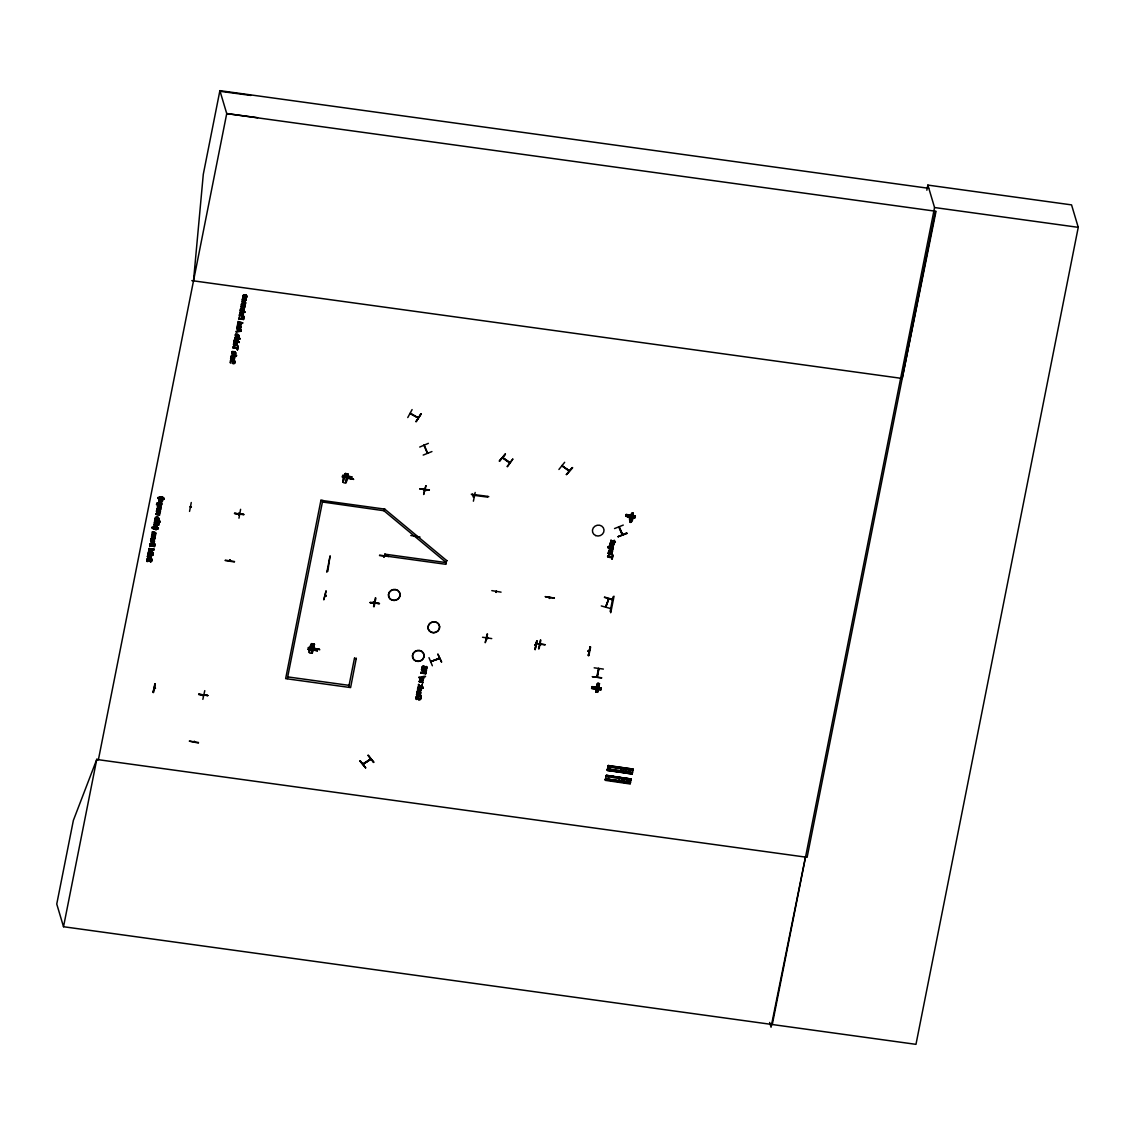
<?xml version="1.0" encoding="UTF-8"?>
<svg xmlns="http://www.w3.org/2000/svg" width="1135" height="1135" viewBox="0 0 1135 1135"><rect width="100%" height="100%" fill="white"/><g stroke="black" fill="none" stroke-linecap="round" stroke-linejoin="round"><path stroke-width="1.5" d="M410.969 413.537L411.14 413.92M417.978 417.51L410.274 413.58M240.748 310.99L240.904 309.997L240.265 310.423M154.474 537.607C157.339 537.181 145.124 541.778 154.417 537.238M243.812 308.422L243.94 309.06M612.006 549.865C605.225 551.383 614.134 549.978 612.12 549.283M151.962 560.137L151.04 558.803L151.338 559.654M235.087 361.441L234.86 362.973A1.589 1.476 -16.6 0 1 234.207 363.583L232.845 363.384M420.929 688.817L419.326 689.938M610.062 608.388L601.295 605.948M155.112 537.621L154.346 538.699L155.041 537.564M153.509 526.853L153.565 526.087C157.765 526.668 157.056 524.569 157.155 527.364L153.452 526.668L157.155 527.364M244.394 308.252L244.224 309.018M612.758 549.468L611.992 550.546M159.609 521.816L159.084 523.419M159.652 522.299L154.587 520.908L159.737 521.802L159.794 521.036L154.715 520.341L154.644 521.107M596.797 677.184L598.5 668.245M597.095 676.999L598.954 668.643M312.891 647.957L313.515 644.964M313.232 648.355L313.459 644.779M346.913 477.963L348.502 478.346M596.996 684.008L596.953 687.597M608.814 553.539L608.857 552.816M194.312 741.155L194.085 741.495M203.25 695.145L203.42 694.847M229.71 560.605L229.738 559.668M239.357 514.339L239.173 515.106M374.266 601.791L374.692 602.671M383.772 557.115L383.829 556.405M384.283 556.405L384.169 557.072M415.226 536.131L415.481 535.351L415.694 536.188M415.594 535.862L415.41 535.124M424.873 489.866L424.348 490.675L424.447 489.369M487.624 637.345L487.653 638.735L486.532 638.267M549.922 597.535L549.397 598.457L549.368 597.336M630.464 782.568L605.593 778.809L630.464 782.497L605.48 779.021L605.267 780.341L630.166 783.973L630.365 782.71M631.103 779.589L606.345 775.304L631.23 779.007L630.904 780.539L606.09 776.397M632.436 772.651L607.537 769.005L632.436 772.58L632.266 773.446L607.239 770.424L632.138 774.056L633.202 769.09L608.289 765.515L607.282 769.998L632.308 773.219L607.438 769.53M607.381 769.757L607.551 768.92M608.317 765.43L607.991 766.919L632.904 770.523L633.188 769.161L608.218 765.714M632.138 774.013L607.282 770.055M161.227 503.812L160.319 505.146L158.588 504.153M612.701 547.183L612.574 548.12M234.746 340.997L234.888 340.046M152.062 549.936L152.019 550.702M237.641 323.546L238.279 322.127L237.683 323.815M240.975 322.893L240.691 324M151.338 559.839L150.402 561.243L149.678 559.853M151.352 560.392L151.281 559.47M234.519 361.696L233.909 363.072L232.888 362.207M426.419 668.047L426.349 667.125M149.295 550.078L151.721 550.844M159.099 521.93L158.02 523.008L159.666 522.015M236.392 356.206C237.371 353.921 233.058 356.929 235.896 355.695M158.02 504.011L159.212 505.657L161.709 504.805M193.503 280.842L203.293 174.293L219.892 90.658L928.614 188.296M609.495 547.382L609.835 548.574M150.856 556.845L150.203 555.668L148.557 555.809M156.446 511.076L157.212 512.41M230.561 358.546L230.93 359.682M240.918 306.379L241.485 307.628M242.947 299.058L243.387 300.165M158.645 504.351L158.801 503.5M160.39 511.502L160.404 510.707M234.519 358.192L234.136 360.008L233.909 358.717M234.505 358.986L234.25 357.525M237.357 344.643L236.335 342.884L233.838 342.529L233.583 344.004M244.876 306.01C245.628 307.968 242.805 307.486 244.493 307.84M244.876 306.805L244.834 305.769M308.124 649.362L317.318 650.667L308.124 649.362L308.422 647.418L317.644 649.064L308.422 647.773M317.289 650.823L317.559 649.064M591.619 688.406L600.784 689.825L591.619 688.406L591.973 686.647M601.068 688.009L591.888 686.647L601.139 688.122M600.784 689.881L601.082 687.938L591.874 686.703M147.479 556.207L147.536 557.044M147.507 556.732L147.578 555.88A1.476 1.362 -16.6 0 1 148.203 555.157M151.381 556.916L151.366 556.391A1.476 1.362 -16.6 0 0 151.054 555.54M370.734 759.329L370.592 758.606M240.89 326.327L240.691 327.263M243.387 313.771L242.706 315.175L243.358 314.012M245.657 302.96L245.231 301.768M155.013 535.621L151.906 534.415L154.076 534.897M154.8 534.415C148.557 534.287 156.658 533.521 155.211 534.032M156.02 533.592L155.793 532.641M242.436 299.498L242.904 297.994L243.23 298.718M245.032 303.031L242.067 301.172L245.288 301.953M417.637 688.675L417.666 689.527A1.447 1.348 -16.6 0 0 418.148 690.307L420.972 690.094M417.652 689.2L417.708 688.377M151.154 540.558L152.289 542.062L151.125 540.813M155.651 518.496L155.75 517.688M161.964 500.45L161.851 501.244M232.306 352.616L233.143 354.063M243.543 296.008L243.94 297.228M610.687 543.935L610.786 543.126M154.488 541.338L152.714 539.494L152.289 542.062M158.957 518.823L157.183 516.978L156.162 519.22M162.489 500.407L162.418 501.23A1.546 1.433 -16.6 0 1 161.752 501.982L159.127 501.627M235.612 352.886L235.541 353.723A1.546 1.433 -16.6 0 1 234.874 354.46L232.888 354.432M239.045 335.62L238.96 336.457A1.546 1.433 -16.6 0 1 238.307 337.209L236.747 337.265M246.862 296.292L246.777 297.115A1.546 1.433 -16.6 0 1 246.125 297.867L243.259 297.271M608.062 547.836L608.062 547.127M613.992 544.261L613.95 543.495M150.629 541.054L150.714 540.132M231.781 353.113L232.15 351.637M243.018 296.505L243.557 294.788L243.727 295.824M416.531 694.847L417.212 694.294M610.133 543.41L610.162 544.346M610.148 543.991L610.673 542.275L611.027 542.998M610.715 540.544L611.765 541.892M159.836 510.906L159.397 512.41M236.804 344.047L236.307 345.366M244.309 306.223L244.167 307.202M244.323 306.734L243.642 305.599L244.252 306.01M420.248 692.917L419.68 691.797L420.291 692.577M611.566 553.029L611.751 554.66L612.006 552.362M601.578 677.765L592.427 676.673M198.441 743.056L189.29 741.127L198.483 742.474M234.505 561.527L225.326 560.165M234.42 561.938L225.227 560.577M370.152 602.671L379.459 603.55L370.152 602.699M410.785 535.493L420.021 537.054M482.545 637.26L491.739 638.594M535.833 643.346L545.07 644.85M545.041 644.637L535.876 643.488M146.784 560.349L147.479 558.562M421.851 667.352L421.993 669.111L422.546 668.628M605.409 779.674L630.294 783.334M605.466 779.447L630.351 783.079M606.246 775.588L631.216 779.078L606.232 775.531L605.324 779.873M608.048 766.508L633.075 769.714L608.176 766.068M236.562 355.227C236.037 359.384 227.596 353.879 234.292 357M312.99 647.631L313.941 644.822M346.132 480.772L346.657 477.58M605.593 607.111L608.658 598.783M605.891 607.197L608.871 598.542M151.906 560.506L151.806 558.917M235.087 361.81L234.803 362.789A1.589 1.476 -16.6 0 1 234.165 363.399L233.072 363.484M152.36 544.204L152.203 545.566L150.444 544.644M152.345 544.871L151.877 543.438L150.671 544.19M430.662 661.577L439.444 658.144M439.557 658.428L438.607 658.371M154.899 544.374L154.601 546.531L149.678 545.665L154.601 546.531M154.842 545.311L154.53 543.466M154.303 544.559L154.161 545.836L152.743 545.637L152.828 544.757M346.09 480.758L346.359 481.495L346.445 480.516M157.439 525.335L157.041 526.441M503.472 458.171L503.273 457.717M509.941 462.583L502.762 457.646L509.913 462.626M326.823 572.281L330.129 555.696M613.865 597.081L610.971 611.68L610.162 611.581L612.928 597.081L613.964 596.187M926.841 190.226L927.862 185.09L1071.553 204.882L1078.25 227.34L915.973 1044.342L63.517 926.728L96.759 759.343M151.977 527.137L152.516 527.874M158.403 497.825L157.779 498.421L159.468 496.875L162.291 497.201M157.779 498.421L157.864 497.513M157.112 504.394L156.516 504.28M153.211 554.192L153.14 554.958L148.061 554.249L148.118 553.483L153.211 554.192L148.118 553.483M152.062 552.546L152.005 553.312L148.345 552.816L148.415 552.036L152.118 552.731L148.415 552.036M149.111 548.531L154.246 549.425L149.111 548.531L148.983 549.766M149.735 545.864L150.047 543.935M151.182 538.075L151.125 538.841L154.771 539.352L154.289 538.501M155.282 536.302L155.225 537.068L151.579 536.571L151.636 535.791L154.885 535.621M151.962 534.613L152.033 533.833M155.254 533.152L152.36 532.655L152.416 531.875L155.211 532.471M153.963 524.569L154.019 523.788L157.722 524.484L153.963 524.569L157.609 525.065M154.317 522.299L157.51 522.923L154.317 522.299C154.942 523.618 158.489 524.867 159.553 522.426M159.155 514.027L159.638 514.864L155.992 514.368L156.048 513.587C159.68 513.063 159.723 513.488 159.68 513.531M156.829 510.154L156.885 509.388L159.751 509.984M161.028 507.728L160.744 509.26L157.098 508.764L157.155 507.998L159.936 508.551L160.446 507.061M160.063 507.005L157.524 506.636L157.581 505.869L161.099 506.99M150.402 545.325L150.714 543.807M155.679 518.241L155.992 517.56M159.553 499.627L159.198 498.903L158.801 499.882M147.749 561.555L146.883 561.258L147.692 561.328M159.155 500.379C160.319 503.841 161.071 496.265 162.546 500.592M153.126 541.906C154.615 538.118 152.218 544.459 153.863 540.544M158.233 518.993C156.119 521.064 158.347 515.574 158.375 519.007M161.794 501.06C160.177 503.415 161.198 497.768 162.021 500.634M152.743 545.637L153.253 543.977L154.36 544.743M157.453 522.738L157.637 521.788M160.163 511.899L159.397 512.452L159.794 511.247M157.51 522.923L157.694 521.972M158.02 523.008L158.148 521.859M161.865 503.628L158.687 502.45M153.31 552.674L153.239 553.525L152.672 552.589M154.161 545.836L154.232 545.07M158.928 524.427L158.843 525.278L158.29 524.342M148.657 550.404L149.962 551.78L151.863 551.426A1.461 1.362 -16.6 0 0 152.487 550.773A1.702 1.575 -16.6 0 0 152.487 549.595L154.133 550.007L154.19 549.226M152.43 528.413L156.29 529.634L158.403 528.016L157.779 528.598A4.441 4.114 -16.6 0 1 156.516 529.038L154.984 529.08A4.185 3.887 -16.6 0 1 153.565 528.626L152.771 527.959M163.653 498.563L164.206 499.301L163.681 497.825M230.944 357.639L231.001 356.872L234.307 357.724M231.228 356.177L231.285 355.411L234.477 356.035L235.172 355.156M232.888 347.792L237.187 348.388L232.888 347.792L232.959 346.998L237.3 347.778L232.959 346.998M234.108 341.167L234.065 341.905L239.258 342.018M234.817 337.634L234.761 338.4L239.84 339.095C238.747 336.286 228.844 337.819 239.953 338.514M236.08 331.307L237.57 331.264L236.009 332.101L241.173 331.221L241.273 330.285L236.718 328.058L237.924 329.505L236.648 328.895M236.917 327.093L239.698 327.66L236.917 327.093L236.846 327.859L240.507 328.37L240.875 326.568M239.357 326.015L237.328 324.965L239.755 325.475M238.336 322.312L238.024 321.489L243.046 322.964M241.67 318.424L242.095 316.31L241.67 318.424L243.06 318.793L244.025 316.424L243.514 319.488L238.648 318.822L239.74 315.828M242.989 315.814L243.046 315.048L242.989 315.814L239.343 315.317L239.4 314.551L242.181 315.104L242.691 313.6L242.181 315.104M241.84 313.473L239.825 312.409L242.252 312.919M243.628 309.33L244.11 310.167L240.464 309.671L240.521 308.904L243.174 309.444L240.521 308.904M241.301 305.457L241.358 304.691L243.855 305.045L244.89 305.953M245.5 303.045L245.231 304.577L241.571 304.066L241.641 303.3L244.905 303.059M230.859 363.228L229.923 362.42M232.32 351.396L233.044 351.666L232.207 351.822M244.224 294.873L243.599 296.192M237.57 331.264L237.868 329.32M234.973 351.978L233.867 351.538L232.845 353.779M235.711 335.605C237.215 339.322 236.591 332.456 238.861 335.066M246.21 295.37L245.103 294.93L244.082 297.171M233.441 354.12L233.867 351.538M236.875 336.854L237.3 334.272M238.166 331.165L238.378 329.561C244.593 331.065 233.966 331.463 240.535 330.583M244.692 297.512L245.103 294.93M235.016 352.602L233.909 354.177L234.69 352.474M237.655 334.91C237.428 339.521 236.804 333.903 238.407 335.392M245.103 297.384C247.189 292.844 244.834 300.591 246.252 295.994M233.909 354.177L234.221 352.162M239.286 318.098L241.145 318.538L242.138 316.495M245.16 297.583L245.472 295.568M234.619 354.9L234.477 356.035M243.131 311.997L241.117 311.714M241.145 311.288C240.322 311.941 245.359 309.529 243.812 311.671L244.862 311.813L243.755 311.487L243.968 310.408M243.869 307.755L244.11 307.017M243.301 311.6L243.457 310.337M240.507 328.37L240.62 327.788M243.642 312.068L244.749 312.395L243.06 312.38M244.11 310.167L244.167 309.401M245.231 304.577L245.344 303.996M234.207 360.703C236.123 361.129 233.186 360.164 234.562 361.881M237.13 348.204L237.442 350.006L238.123 346.118L237.3 347.778M238.123 346.118L237.442 350.006M241.273 330.285L241.173 331.221M243.514 319.488L244.025 316.424M244.749 312.395L244.805 311.628M239.201 341.834L239.144 342.6M239.896 338.329L239.84 339.095M356.291 658.272L350.601 687.583L285.651 678.631L320.978 500.053M329.916 556.717L327.831 571.288L327.022 571.175M354.503 658.03L348.729 687.044M446.892 560.548L445.729 562.123L383.9 510.722L384.141 508.75M446.268 562.35L446.012 564.322L384.637 555.866L384.893 553.894M418.815 677.666C431.811 673.779 422.674 679.326 418.914 677.141M420.39 691.57L417.283 690.874L416.9 692.747M418.134 686.562L419.993 686.76L418.432 685.043L419.936 686.576L418.077 687.328L423.156 688.023C422.915 685.653 417.113 687.54 423.27 687.441M418.489 685.228L418.588 684.277L420.447 686.363L422.192 684.972L420.291 687.03M422.802 682.419L419.198 681.638L422.234 680.475L419.255 680.915M422.291 680.659L419.695 678.702L423.511 678.333L423.454 679.099L420.461 679.099L423.511 678.333M425.951 672.856C417.552 668.316 426.561 670.558 425.767 673.722L420.915 673.055L420.972 672.303L425.214 673.069L420.972 672.303M422.404 670.288L426.306 671.012L426.363 670.246L421.511 669.579L425.214 673.069M418.432 689.725L418.815 687.782L417.765 688.562M418.858 688.009L417.893 688.307M416.786 699.543L415.935 697.301M420.674 688.08C421.44 687.03 421.213 691.158 419.028 689.881M419.78 691.215C422.22 691.286 419.496 695.613 420.035 693.187M420.078 696.138L421.113 696.294L417.481 695.613M417.056 694.691L419.68 695.5L420.347 694.308L420.191 695.556L421.241 695.712L420.134 695.372L420.347 694.308M419.794 693.925L420.191 692.719M422.106 685.88L422.192 684.972M422.674 683.029L422.745 682.234M420.901 697.074L420.078 696.776L421.014 697.741M423.085 681L420.035 681.241M426.93 666.756L426.093 666.458L427.03 667.423M421.113 696.294L421.184 695.514M425.767 673.722L425.895 672.672M426.363 670.246L426.306 671.012M423.213 687.257L423.156 688.023M608.601 547.765L608.005 547.652M607.608 556.59C617.497 556.987 607.722 558.817 607.722 555.98L612.063 556.76L612.9 555.1L612.219 559.002M608.502 552.092L611.424 551.922L612.176 553.015M612.531 550.617L612.474 551.383L608.828 550.886L608.885 550.12M607.651 556.774L607.722 555.98M608.559 552.277L608.615 551.511M610.658 543.977C612.191 547.127 611.368 540.998 613.34 542.856M613.269 544.431C611.893 546.701 612.091 541.75 613.326 543.537M615.397 541.622L614.347 541.48L615.34 542.388L614.219 542.644L610.857 541.324M611.41 540.998L613.893 541.594L614.049 540.345M612.829 548.659L613.127 547.992A1.674 1.546 -16.6 0 0 613.127 546.829L609.339 545.807M614.404 541.665L614.56 540.416M611.637 558.917L611.893 557.186M612.162 558.803L612.9 555.1M594.173 667.82L603.38 669.082M597.436 676.545L598.656 669.352M610.673 612.772L610.928 611.893M772.282 1024.536L934.559 207.535L927.862 185.09M342.33 477.197L342.685 475.423L351.85 476.899L351.495 478.672L342.415 476.728M346.047 481.439L347.012 478.289M625.825 516.255L626.179 514.481L635.345 515.957L634.99 517.716L625.825 516.255L634.99 517.716M596.471 687.03L597.265 683.88M596.783 687.086L597.365 684.206M634.933 517.532L625.811 515.858M805.439 857.095L771.048 1027.218L769.629 1022.451M936.02 211.294L902.226 378.466L191.843 280.615M191.262 502.521L189.545 511.403M154.871 683.781L153.055 692.492L155.24 683.681M155.282 683.681L153.565 692.563M234.59 513.545L243.883 514.382L234.548 513.304M198.71 694.209L207.904 695.528L198.696 694.223M238.676 513.318L239.669 513.375M238.818 515.02L238.847 513.204L239.003 514.269M240.592 509.317L238.96 518.198M229.994 560.52L230.263 559.966M202.995 695.443L203.151 695.84M202.853 699.359L204.768 690.648M207.889 695.556L198.625 694.549M326.029 591.051L323.801 599.862L326.043 591.051M325.248 595.435L326.199 595.889L325.362 595.052M379.516 555.597L388.808 556.434L379.601 555.128M373.514 601.777L373.443 601.848M373.557 606.544L375.344 597.847M420.106 489.072L429.399 489.909L420.063 488.83M425.866 485.681L423.653 494.505L425.895 485.695M426.036 489.994L425.1 490.476L425.199 489.682M473.295 496.492L473.352 496.406M473.479 497.102L474.331 496.79M473.394 501.188L475.182 492.476M487.043 634.011L485.255 642.722L487.553 634.096M496.307 591.448L496.108 592.413L496.208 591.122M496.123 592.328L496.506 591.264M487.426 638.012L487.568 637.345M501.06 592.144L491.81 590.626M535.706 644.637L535.805 645.446L535.067 644.552M534.996 649.404L536.812 640.707L535.181 649.575M535.138 649.56L536.855 640.722M538.586 648.738L540.373 640.041M549.397 598.344L549.496 597.166M540.785 643.999L540.558 643.829M554.362 598.173L545.126 596.627L554.377 598.031M588.185 651.277L589.207 651.433L588.129 651.05M588.313 651.334L588.37 650.596M588.37 655.462L590.129 646.751M590.214 646.907L588.356 655.633L590.087 646.737M588.838 655.675L590.626 646.978M607.849 780.242L608.757 775.9M609.807 770.325L610.729 765.983M621.554 767.586L620.604 771.814M619.596 777.503L618.646 781.731M622.122 777.886L621.171 782.114M624.08 767.969L623.129 772.197M626.336 768.296L625.385 772.524M628.861 768.665L627.91 772.892M626.889 778.582L625.938 782.809M629.627 773.261L630.507 768.806M627.655 783.178L628.535 778.709M630.18 783.547L631.06 779.092M630.464 516.68C631.798 518.738 626.846 517.503 628.081 516.538M594.045 687.54L593.662 686.916L596.797 687.938L596.684 686.76M631.4 522.043C633.443 499.641 634.962 525.321 629.726 521.632L632.096 513.176M595.974 692.095L597.989 683.256L596.216 692.095M598.074 683.398L595.918 691.91L597.577 692.322L599.45 683.61L597.577 692.307M342.671 475.452L351.85 476.884M626.165 514.51L635.345 515.943M342.997 482.304C351.68 460.555 336.527 485.482 346.189 482.758L348.289 474.09L345.097 473.65M345.778 482.645L347.877 473.99M309.174 652.582C317.8 630.819 302.733 655.86 312.366 653.022L314.409 644.183L311.572 652.895L313.941 644.269M353.595 479.467L352.389 478.573L353.524 479.225M311.955 652.923L314.012 644.141M311.997 652.795L314.409 644.183M318.58 648.851L319.772 649.731L318.467 649.277M629.939 519.56C628.393 522.412 633.018 514.935 627.641 517.262M149.99 544.545L151.125 542.8L152.785 543.58M630.195 517.149L630.251 516.964M156.644 503.94L158.304 502.606M421.908 667.536L423.071 665.975A1.49 1.39 -16.6 0 1 424.064 666.046L424.76 667.21M608.119 547.311L608.303 546.46M158.701 500.223L158.886 499.4M150.671 540.671L151.835 539.437L151.324 540.373M243.117 295.582L243.046 296.859M235.257 335.449L235.427 334.626M151.849 560.321L151.693 561.116A1.589 1.476 -16.6 0 1 151.04 561.726L149.139 560.889M420.886 698.295L420.716 699.089M242.493 298.675L242.45 299.824A1.447 1.348 -16.6 0 0 242.933 300.605M158.077 504.195L158.645 503.032L158.162 503.883M609.58 547.07L610.346 548.914M158.389 518.61L158.02 519.447M238.492 336.3L238.435 335.336M613.425 544.445L613.368 543.481L613.056 544.885M240.209 310.238L240.322 311.515M610.8 540.232L610.814 541.338M158.971 511.332L159.482 510.353M243.642 305.599L242.876 307.557L241.641 307.528M243.699 305.797L243.117 307.287M246.181 300.023L245.458 298.349L245.77 299.3M235.782 344.827C236.648 341.408 235.739 347.111 233.909 345.281M234.009 358.575L233.285 357.78L232.945 359.171M419.68 691.797L418.801 693.726L417.155 693.485M610.701 553.454L610.9 552.419L611.581 552.944M162.461 500.705L162.362 501.046A1.546 1.433 -16.6 0 1 161.695 501.784L160.191 502.039M158.9 518.638L158.857 519.163A1.546 1.433 -16.6 0 1 158.191 519.915L157.056 520M235.583 353.198L235.484 353.538A1.546 1.433 -16.6 0 1 234.817 354.276L233.739 354.56M613.936 544.076L613.893 544.601A1.546 1.433 -16.6 0 1 613.24 545.353L611.68 545.41M234.775 340.628L235.669 339.649L237.314 340.188M160.219 512.084L160.333 511.317M150.799 556.661L148.685 557.455L148.316 555.739M237.187 345.224L237.101 343.196M243.784 514.751L234.534 513.346M420.12 488.958L429.328 490.249M420.73 692.79L420.418 694.01M612.063 553.44L611.751 554.66M158.659 504.139C159.042 501.84 163.497 504.309 159.013 503.472M157.325 510.651L158.673 510.225L157.864 511.871L157.127 510.693M148.075 556.065L148.146 557.058M243.16 305.542L242.549 307.088L241.613 305.996L243.16 305.542L242.493 306.904L241.514 306.535M231.455 359.27L231.781 357.568L232.788 357.709L232.193 359.256M417.496 692.62L419.07 691.712L418.772 692.917M608.899 553.766L609.396 552.22L610.403 552.362L609.963 553.752M612.687 547.552L612.432 548.262M240.946 323.276L239.428 324.227L238.222 323.418L238.804 322.198L240.96 322.666L238.265 323.22M148.784 549.822L149.281 551.496M148.742 550.319L149.423 549.354M238.038 341.082L237.953 339.819M156.573 510.679L156.502 511.672M608.232 553.383L608.488 552.518M156.744 526.016L157.495 525.519M243.727 308.408L243.401 309.259M234.25 340.429L234.945 339.294M149.366 549.851L149.565 550.929L151.125 551.284M245.557 303.229L245.401 301.924M241.585 306.436L243.216 305.726M234.094 343.834L234.519 344.827L235.484 343.891M231.214 358.617L232.788 357.709M417.524 692.166L418.418 693.074M159.311 499.755L159.297 501.003M159.24 500.308L159.921 499.187L159.099 499.329M151.21 540.742L151.82 539.466L150.912 540.019M235.796 335.534L236.406 334.257L235.91 335.166M610.729 543.679L610.971 542.814M147.408 560.009L148.869 559.3M230.575 361.866L230.774 361.072M422.461 667.664L423.923 666.954M155.58 535.365L154.885 536.245M236.662 345.04L236.747 343.763M611.524 553.369L611.694 554.476M159.879 513.488C159.751 511.374 158.29 516.524 156.048 513.587M234.477 362.065L232.945 362.476M420.333 698.181L419.766 699.188L418.716 697.826M612.744 549.61L612.049 550.73M160.489 507.941L160.333 506.948M244.976 302.846L244.422 303.868L241.641 303.3M240.237 327.036L239.755 325.915M596.783 687.328L596.797 686.434M611.382 540.203L611.382 541.097M604.43 597.393L613.226 600.103M605.792 606.416L608.544 599.564M219.892 90.658L226.73 113.585L98.404 759.684L96.73 759.471L73.364 820.406L56.75 904.042L63.517 926.728M158.517 510.75L157.552 511.686M232.632 358.22L231.398 359.086M418.914 692.222L418.631 693.116M610.247 552.873L609.807 553.908L608.842 553.582M359.965 761.088L365.683 767.842L359.994 761.032M365.612 767.856L360.32 760.805M233.03 358.617L232.235 359.88L231.058 359.611M419.312 692.62L418.148 693.769L416.843 692.974M610.644 553.27L609.85 554.533L608.672 554.263M236.364 345.593L237.13 345.04M235.356 335.109L235.583 334.371M155.325 517.333L155.211 519.22M232.008 351.893L231.81 353.467M610.289 543.254L610.673 542.275M151.764 560.647L151.636 560.931A1.589 1.476 -16.6 0 1 150.983 561.541L150.714 561.641M426.817 668.302L426.746 668.77A1.589 1.476 -16.6 0 1 426.093 669.38L424.731 669.182M420.801 698.621L420.674 698.905A1.589 1.476 -16.6 0 1 420.021 699.515L418.928 699.6M608.218 546.942L610.219 546.006M157.311 503.344L157.169 504.578M157.268 503.727L158.701 503.231M608.743 547.098L610.176 546.602L609.396 546.346M147.053 559.016L146.798 560.747M422.021 667.167L423.128 666.16L424.646 666.77M610.275 546.871L610.332 548.177M246.025 300.321L246.125 299.824A2.043 1.901 -16.6 0 0 246.252 298.931M421.241 690.023L421.369 688.136M427.398 452.411L427.696 453.205L424.462 445.658M618.774 526.952L622.051 534.5M621.895 534.202L622.434 534.443M150.742 556.874L148.231 557.03M243.656 308.635L243.174 309.444M245.628 299.64L243.557 300.094M243.089 298.973L243.585 298.122L242.677 298.604M232.476 352.432L232.803 351.68M149.423 550.035L149.877 549.241L152.118 550.12M412.09 409.579L407.763 417.552M410.402 413.253L417.481 417.595L417.637 416.829M158.772 511.502L158.12 512.41L156.758 512.013M610.502 553.625L609.481 554.419M234.448 339.705L234.221 340.926M230.731 361.427L232.051 361.157M147.55 559.569L148.685 559.158M422.603 667.224L423.738 666.812M235.64 334.555L236.463 334.442L235.739 334.13M156.304 516.922L155.126 518.908M150.231 543.778L152.572 543.282M230.745 358.348L231.27 357.497M156.63 510.863L157.155 510.026M417.027 692.35L417.552 691.499M608.36 552.986L608.885 552.149M152.998 544.53L154.147 544.19M610.431 546.659L610.148 547.893M157.013 502.833L156.545 504.791M151.168 560.591L150.075 560.974M426.235 668.245L425.469 668.898L424.76 668.004M230.291 361.058L231.185 360.178A1.49 1.39 -16.6 0 1 232.178 360.249L232.76 360.973M416.275 696.748L415.921 699.245M416.148 697.174L417.042 696.294A1.49 1.39 -16.6 0 1 418.035 696.379L418.404 696.776M629.854 520.539L629.471 519.49M499.584 461.292L505.359 454.014M505.416 454.199L499.258 461.08L505.316 454M512.793 459.15L507.459 466.726M512.75 459.122L507.118 466.485M564.663 462.3L558.917 469.464M569.288 470.841L561.967 465.832L569.174 470.429M566.351 474.473L572.551 467.762M572.537 467.748L566.393 474.643L572.239 467.535M245.969 300.137L243.174 300.605M190.467 506.905L191.304 506.721M191.233 507.373L191.219 506.607M425.086 490.079L426.008 490.561L425.838 489.781M373.514 602.089L374.536 602.231M473.366 496.719L474.288 496.86M535.706 645.446L535.167 644.879M540.742 644.808L540.643 643.659M237.683 341.578L237.527 339.422L234.718 339.663M235.555 344.941L234.718 345.437M158.588 511.8L157.396 512.282M245.529 299.824L243.812 300.179M322.439 501.996L383.9 510.722L385.049 509.147M416.758 697.06L417.708 697.145M231.072 357.667L230.788 359.525M238.35 336.286L237.286 336.726M238.123 336.726L238.35 335.208M234.292 343.791L234.633 343.238C237.002 342.515 234.732 346.473 233.994 344.373M417.723 692.137L419.07 691.712M609.055 552.773L610.403 552.362M610.488 546.857L612.687 546.942L610.63 546.474M155.694 533.932L155.438 534.755M237.385 340.131L236.931 341.706L234.832 341.408L237.258 341.11L236.293 339.677M418.588 692.917L417.425 692.719M151.636 535.791L154.417 536.358L154.488 534.798M230.476 360.816L232.547 360.66M147.295 558.959L148.004 558.321A1.49 1.39 -16.6 0 1 148.997 558.392L149.579 559.115M418.801 687.824L418.829 689.981M191.304 507.373L190.311 506.877M154.601 687.668L155.509 688.207M155.325 688.534L154.388 687.739M202.853 694.719L203.662 694.804M203.591 695.173L203.605 694.733M535.791 645.404L534.996 645.247M540.813 644.793L539.919 644.637M588.356 650.993L589.178 651.476M236.179 356.206L235.257 356.532M150.912 543.807L152.374 544.048M245.756 300.392L243.997 300.846M420.773 690.477L421.34 689.527A2.043 1.901 -16.6 0 0 421.468 688.633M154.942 536.429L155.381 534.571M235.073 340.089L236.009 339.833M368.237 755.428L373.855 762.294L368.123 755.314M370.606 758.989L362.859 763.869M363.995 763.855C362.391 764.479 368.691 760.975 369.939 759.528M370.79 759.23L363.228 764.039M160.9 504.706L158.801 504.621M612.375 548.077L610.162 547.865M420.248 686.845L422.05 685.696M417.524 417.155L418.333 417.524M153.14 543.736L154.303 543.353L154.942 544.318M416.573 696.72L418.091 696.564M428.987 657.662L432.364 665.763M426.008 668.515L425.143 668.628M369.84 759.003L369.826 759.514M157.907 497.712L161.851 497.087M612.531 548.659L610.006 548.574M150.6 557.782L148.018 557.625M148.259 555.341L149.323 555.086M158.46 498.01L160.659 497.314L163.071 498.222M234.647 353.808L233.867 353.992M161.525 501.315L160.801 501.698M370.138 759.712L363.924 763.614M363.328 764.366L362.959 763.685M609.75 553.724L609.013 553.738M419.723 447.048L428.363 443.345M423.199 455.078L431.938 451.56M614.532 528.555L623.271 525.079M626.946 533.521L618.064 536.713L626.804 533.195M618.064 536.713L626.704 532.925M612.205 548.205L610.644 548.191M425.781 669.295L426.036 669.196A1.589 1.476 -16.6 0 0 426.689 668.586M420.078 699.699L418.702 699.5M437.855 654.242L441.628 662.159L437.968 654.171M240.45 323.929L239.371 324.043M158.843 497.839L162.674 497.995M147.777 558.604L149.366 558.803M153.424 543.566L154.36 543.537M420.418 690.435L418.091 690.123A1.447 1.348 -16.6 0 1 417.623 689.342M612.219 548.801L610.63 548.829M151.537 551.582L149.536 551.468M237.57 337.265L238.251 337.01A1.546 1.433 -16.6 0 0 238.903 336.272L237.626 334.314M157.453 519.972L158.134 519.716A1.546 1.433 -16.6 0 0 158.801 518.979M158.815 523.348L157.978 523.405M235.328 339.337L237.825 339.791M156.233 529.449L158.318 528.91M148.77 555.739L150.246 555.866M313.459 648.539L314.679 648.624M423.568 678.517L419.695 678.702M153.041 542.658L151.381 542.246M612.106 545.438L613.184 545.169A1.546 1.433 -16.6 0 0 613.836 544.417M149.99 558.207L147.479 556.859M148.869 554.916L150.189 555.199M474.019 496.86L474.104 496.421M374.28 602.557L373.387 602.146M155.835 529.676L151.835 527.832M474.104 497.229L473.394 497.031M486.901 638.225L487.355 638.438M231.923 359.951L230.873 359.483M150.501 561.882L149.054 560.435M425.554 669.537L424.547 669.068M237.229 337.478L235.669 336.854M622.491 534.315L619.128 526.824L622.108 533.72M157.112 520.185L155.325 519.319M220.091 91.311L250.934 95.439M257.574 117.714L226.73 113.585L935.439 211.209L807.113 857.322L96.73 759.471M934.559 207.535L1078.25 227.34M245.16 295.128L245.898 295.242M245.174 304.379L241.571 304.066M244.053 309.983L240.464 309.671M241.514 311.174L243.245 311.416M243.188 312.182L240.592 311.572M242.933 315.629L239.343 315.317M243.457 319.304L238.648 318.822M240.45 328.171L236.789 327.675L241.329 330.469M233.923 351.722L234.647 351.85M471.266 494.236L472.344 494.378M487.724 496.506L488.802 496.648M321.063 500.336L384.226 509.033M608.771 550.702L612.474 551.383M608.672 551.695L611.921 552.362M384.978 554.178L446.353 562.634M154.871 532.4L152.416 531.875M150.345 545.14L152.203 545.566M152.686 545.453L154.105 545.651M151.863 559.101L151.239 559.314M601.635 677.935L592.399 676.715M354.588 658.3L356.376 658.555M421.794 667.82L422.802 669.21M426.419 670.444L421.511 669.579M425.71 673.537L420.915 673.055M633.316 513.361C627.527 511.431 630.195 534.926 631.954 513.148M627.854 516.922L630.478 517.29L629.826 519.887M347.877 478.36L353.07 479.069L352.276 479.055M597.833 683.227L599.493 683.639M311.274 643.928L314.466 644.368M594.031 687.186L596.655 687.555L593.832 687.54M191.375 507.005L190.581 506.522M325.277 595.761L326.171 595.932L326 595.137M370.237 602.274L379.43 603.593M154.587 688.08L155.396 688.165M611.68 541.097L613.893 541.594M318.665 649.22L313.955 648.298M596.372 687.427L596.343 686.363M244.025 302.038L245.061 302.832M242.308 313.558L239.769 313.175M239.811 326.1L237.272 325.731M242.195 312.735L243.046 313.203M417.198 695.556L419.51 695.883M157.978 517.29L157.183 516.978M149.706 554.93L150.558 555.327M630.18 517.205L630.152 516.638M233.37 354.716L232.533 354.304M611.737 545.595L610.375 544.757M156.687 520.156L155.169 519.035M151.749 542.388L153.722 542.416A1.546 1.433 -16.6 0 0 154.388 541.665L154.36 540.317M241.925 307.769L240.904 306.592M234.42 345.607L233.413 344.629L234.179 343.352M609.183 554.589L608.147 553.412M418.077 417.836L410.019 413.523M375.898 598.088L374.11 606.785M419.439 699.217L418.744 698.323M604.544 597.081L613.382 599.663M347.197 478.573L348.289 478.459M245.061 301.839L242.067 301.172M242.507 312.806L243.443 313.955M240.01 325.348L240.733 325.901M190.524 507.26L190.368 506.579M374.351 602.16L373.628 601.692M325.22 595.818L325.149 595.109M244.394 297.455L243.514 296.263M612.957 542.544L613.936 543.438M161.851 499.485L160.744 499.045M162.234 497.016L163.071 497.556M243.599 300.931L242.876 300.42A1.447 1.348 -16.6 0 1 242.393 299.64M236.378 337.365L235.442 336.613M611.311 545.509L610.204 544.488M159.836 502.138L158.886 501.386M422.617 682.844L419.198 681.638M160.39 507.146L157.524 506.636M417.198 694.89L419.68 695.5M568.99 471.124L561.868 465.506M236.96 343.238L233.838 342.529M234.108 357.568L231.001 356.872M420.461 679.099L423.171 680.518M422.234 680.475L419.638 679.425M240.592 330.767L238.378 329.561M421.099 414.02L416.034 421.652L421.113 414.048M509.629 462.981L502.521 457.958M162.645 497.173L163.738 498.01M238.875 324.099L238.194 323.234M417.013 695.656L416.474 694.663M156.219 519.404L155.594 518.312M246.167 295.185L246.891 296.192M234.917 351.779L235.654 352.801M158.233 517.234L158.985 518.525M243.486 297.512L246.068 297.668A1.546 1.433 -16.6 0 0 246.721 296.93L246.423 295.341M420.759 413.864L416.148 421.681M232.59 354.489L231.753 353.283M232.902 363.583L232.306 362.746M418.758 699.699L418.177 698.862M153.821 540.601L153.069 540.118M231.795 360.831L232.264 362.022M153.168 528.399L152.459 527.69M385.134 509.431L446.977 560.818M240.507 325.561L240.946 326.511M163.355 498.293L164.164 499.301M155.339 533.237L152.36 532.655M150.813 555.327L151.111 555.724A1.476 1.362 -16.6 0 1 151.423 556.59M613.538 542.828L614.035 543.963M235.172 351.949L235.669 353.084M162.05 499.457L162.532 500.308M154.275 540.274L152.714 539.494M236.123 336.57L235.725 335.832M232.689 353.836L232.278 352.871M156.006 519.277L155.608 518.539M418.574 699.571L418.091 698.408M237.726 323.872L240.833 324.582A1.461 1.362 -16.6 0 0 241.457 323.915A1.702 1.575 -16.6 0 0 241.471 322.737M243.216 300.023L242.918 299.285M158.134 504.791L159.992 505.572L161.652 504.621A1.674 1.546 -16.6 0 0 161.652 503.458M368.08 755.342L373.514 762.493M244.805 305.741L241.358 304.691M160.134 510.055L160.461 510.892M427.285 453.191L423.809 444.977M424.447 669.097L424.107 668.089M423.866 666.756L424.149 667.82M417.85 697.089L418.12 698.138M148.813 559.101L149.082 560.165M610.729 544.19L611.808 544.999M202.825 695.06L202.966 695.514M417.07 693.528L416.815 692.761M425.001 668.671L424.731 667.508M149.948 561.016L149.636 559.371M237.626 323.631L240.776 324.397A1.461 1.362 -16.6 0 0 241.4 323.73A1.702 1.575 -16.6 0 0 241.414 322.553M431.683 661.237L438.791 658.825L438.521 658.045M431.555 661.237L430.818 661.889L430.718 661.095M162.007 500.45L161.099 499.684M426.235 666.784L426.448 667.678M627.754 516.595L628.066 517.361M610.9 552.419L611.623 553.227M608.658 548.248L608.587 547.453M624.321 778.085L623.413 782.441M596.301 687.03L596.173 687.54M593.931 686.859L594.243 687.626M540.842 640.14L539.054 648.837M540.416 642.907L540.189 643.588M540.09 643.942L539.82 644.311M487.17 636.877L486.887 637.544M486.589 637.969L486.801 638.707M425.852 490.178L424.774 489.426M439.344 657.818L439.401 658.584M439.131 657.803L439.543 658.484L430.889 661.506M431.456 660.896L431.328 660.854M352.9 479.055L347.778 478.034M374.437 601.905L374.692 602.855M322.766 500.294L287.354 678.588M349.069 685.356L287.694 676.9M233.455 359.738L233.909 358.107M319.077 649.319L313.984 648.922L314.579 648.298M314.48 648.723L312.976 647.971M239.499 513.261L239.4 513.687M160.744 509.26L157.098 508.764M160.404 508.437L160.744 506.465L157.581 505.869M158.673 510.225L157.666 510.097M159.638 514.864L155.992 514.368M159.794 521.036L154.715 520.341M158.432 528.201L157.722 528.413A4.441 4.114 -16.6 0 1 156.46 528.839L154.928 528.896A4.185 3.887 -16.6 0 1 153.509 528.442M155.225 537.068L151.579 536.571M152.487 549.595L152.544 549.78A1.702 1.575 -16.6 0 1 152.53 550.957A1.461 1.362 -16.6 0 1 151.92 551.624M153.14 554.958L148.061 554.249M152.005 553.312L148.345 552.816M155.24 687.767L155.254 688.165M234.349 341.351L234.165 340.514M146.741 560.562L146.94 561.456M613.184 547.013A1.674 1.546 -16.6 0 1 613.184 548.177M151.324 557.072A1.476 1.362 -16.6 0 1 150.7 557.782M472.373 494.349L472.217 495.101L487.539 497.116L487.695 496.35L472.373 494.349M391.774 600.046A5.845 5.434 -16.6 0 0 400.087 594.385A5.845 5.434 -16.6 0 0 391.007 590.654A5.845 5.434 -16.6 0 0 391.774 600.046M391.731 599.904A5.845 5.434 -16.6 0 0 400.045 594.243A5.845 5.434 -16.6 0 0 390.965 590.498A5.845 5.434 -16.6 0 0 391.731 599.904M431.314 632.337A5.845 5.434 -16.6 0 0 439.642 626.676A5.845 5.434 -16.6 0 0 430.548 622.945A5.845 5.434 -16.6 0 0 431.314 632.337M431.286 632.195A5.845 5.42 -16.6 0 0 439.585 626.548A5.845 5.42 -16.6 0 0 430.52 622.803A5.845 5.42 -16.6 0 0 431.286 632.195M415.779 660.996A5.845 5.434 -16.6 0 0 424.093 655.335A5.845 5.42 -16.6 0 0 414.97 651.462A5.845 5.42 -16.6 0 0 415.736 660.854A5.845 5.42 -16.6 0 0 424.036 655.207A5.845 5.434 -16.6 0 0 415.013 651.603A5.845 5.434 -16.6 0 0 415.779 660.996M595.705 535.578A5.845 5.42 -16.6 0 0 604.019 529.931A5.845 5.42 -16.6 0 0 594.939 526.2A5.845 5.42 -16.6 0 0 595.705 535.578"/></g></svg>
